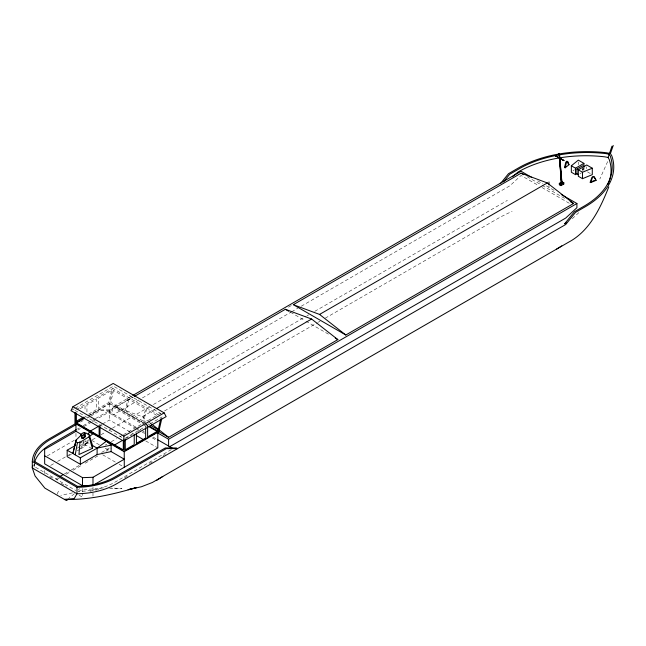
<?xml version="1.0" encoding="UTF-8"?>
<svg xmlns="http://www.w3.org/2000/svg" width="646" height="646" viewBox="0 0 646 646"><rect width="100%" height="100%" fill="white"/><g stroke="black" fill="none" stroke-linecap="round" stroke-linejoin="round"><path stroke-width="0.48" stroke-dasharray="3.23 2.42" d="M34.504 462.633L33.939 466.331L75.84 490.516M34.504 463.925L33.939 467.615L33.939 464.611M87.856 415.863L109.594 403.306L112.945 388.472L157.842 414.393M57.228 494.174L58.633 490.661M607.644 161.589L599.819 179.007M80.58 448.93L83.932 446.992L88.623 439.716M572.308 218.671L579.995 211.573M572.889 170.98L574.439 169.728M77.27 448.227L79.628 446.394M80.419 445.78L83.56 443.334L87.541 443.099L89.778 444.036M81.186 446.766L88.857 441.759M71.835 410.178L74.435 408.676M75.299 408.175L113.421 386.171L160.959 413.618M76.68 409.411L112.945 388.472M80.144 408.692L85.022 405.874L85.022 411.518M88.639 414.126L96.294 409.701L96.294 399.365L86.944 404.767L86.944 413.23M88.292 416.113L109.473 403.887L143.137 423.316M90.666 414.918L99.331 409.911L110.498 409.911L111.621 410.557L97.659 418.624M80.524 422.056L83.124 420.562M87.452 418.059L90.052 416.557M90.924 416.056L100.445 410.557L111.621 410.557M138.922 399.955L112.735 415.071L112.735 407.012L132.801 395.425M77.52 428.952L79.248 427.959M83.14 425.714L95.269 418.705M95.632 418.495L133.181 396.814M288.471 307.165L291.96 305.146M144.034 423.146L116.086 407.012L133.536 396.935M77.819 430.075L80.403 428.581M83.851 426.586L91.619 422.104M92.483 421.612L95.931 419.617M142.411 397.936L290.805 312.268M291.677 311.768L297.782 308.239M301.278 306.22L509.888 185.782L521.064 175.462L538.522 185.539M47.263 455.931L74.217 440.362M99.968 425.504L101.697 424.503M102.561 424.002L109.473 420.013L131.049 432.465M92.346 439.748L96.706 437.229M101.067 434.71L105.435 432.19M108.924 430.171L111.54 428.661M112.412 428.161L149.929 406.504M153.417 404.485L306.091 316.338M306.963 315.837L308.707 314.828M314.812 311.307L507.376 200.397M50.703 465.411L54.159 463.416M57.615 461.422L66.255 456.431M67.119 455.931L70.576 453.936M79.216 448.946L85.264 445.457L85.264 440.677M68.847 455.696L71.359 454.251M77.221 450.86L79.741 449.414M116.086 407.012L142.338 416.751L155.428 409.193M582.111 169.236L584.501 167.855M111.282 441.711L116.522 438.682M120.011 436.664L122.635 435.154M123.507 434.645L161.056 412.972M164.544 410.953L317.356 322.734M318.228 322.233L319.972 321.224M325.213 318.195L500.723 216.87L512.125 211.274M579.914 173.734L581.505 172.805M125.033 438.319L133.625 433.361M135.345 432.368L162.154 416.888M55.758 478.928L57.494 477.927M64.422 473.93L70.479 470.425M71.343 469.925L80.007 464.926M101.648 452.434L109.44 447.936M125.905 438.432L131.986 434.92M138.058 431.415L140.666 429.905L136.718 427.628M56.63 479.72L59.23 478.218M66.158 474.212L69.623 472.21M73.087 470.215L81.751 465.209M85.215 463.206L99.08 455.204M106.009 451.207L111.209 448.203M171.327 449.616L115.004 482.134A55.734 32.179 0 0 1 83.98 491.202L78.497 491.477M124.492 477.943L127.948 475.949M149.509 463.497L152.957 461.51M163.147 455.624L165.239 454.413M105.225 445.118L106.913 444.23M72.505 492.874L60.845 495.32M78.198 491.218L86.419 489.466L103.691 487.867M98.757 489.684L96.803 489.918A66.312 38.284 0 0 0 88.324 491.646M109.594 488.707L121.924 488.699L111.475 487.94M582.304 168.897L583.903 169.817M587.497 171.884L590.686 173.734M537.642 180.84L542.882 183.86M546.371 185.878L555.1 190.917M526.991 176.624L541.388 184.934M542.236 185.426L565.944 199.113M542.01 187.55L569.942 203.676M290.522 312.268L305.154 320.715M306.01 321.215L329.258 334.628M144.882 423.631L148.273 425.593M109.594 403.306L144.131 423.251M144.995 423.744L148.443 425.738M112.735 407.012L142.411 424.139M143.283 424.648L145.899 426.158M135.87 427.143L108.27 411.203L108.27 412.495L135.022 427.943M142.919 431.205L144.615 432.182M153.078 437.076L156.469 439.03M135.87 428.427L139.261 430.389M142.072 432.012L144.615 433.474M152.23 437.875L156.469 440.322M131.913 432.965L133.641 433.959M145.721 440.935L157.81 447.912M74.96 410.404L124.177 438.812M91.675 440.37L99.282 444.763M105.193 448.179L109.424 450.617M84.755 441.016L89.697 443.875M79.41 441.355L90.634 447.831M102.714 454.808L115.658 462.278M119.114 464.272L122.57 466.267M49.653 476.691L52.269 478.202M60.999 483.24L66.239 486.26M79.07 495.191L82.51 497.178L82.51 493.358M156.695 415.33L146.464 409.411L143.751 421.402L147.167 423.38M148.015 423.873L149.719 424.858M142.338 416.751L147.748 420.982M148.515 421.588L150.833 423.405M87.057 440.322L87.541 443.099M83.455 441.323L83.56 443.334M586.697 166.821L586.697 168.663M583.903 167.556L583.903 170.455M582.506 168.687L582.506 170.617M578.315 161.984L578.315 164.746M548.995 185.588L548.995 187.388M109.473 403.887L109.473 420.013M92.984 487.254L92.984 496.806M83.932 441.46L83.932 446.992M82.51 488.578L82.51 492.405M75.962 433.313L75.962 437.342M44.655 470.546L44.655 473.494M79.579 488.562A66.312 38.284 0 0 1 78.424 489.894M74.443 493.697A66.312 38.284 0 0 1 69.179 497.565M111.459 390.62L108.77 402.506L98.418 408.482L98.418 398.146L111.459 390.62M113.502 390.402L110.797 402.393L125.3 410.751L128.005 398.752L113.502 390.402M128.885 399.26L126.18 411.252L142.871 420.893L145.584 408.902L128.885 399.26"/><path stroke-width="0.97" d="M123.693 441.121L123.935 436.098L164.157 412.875L166.151 416.613L123.693 441.121L70.971 410.678L72.966 406.673L113.187 383.449L164.157 412.875M89.309 434.936L89.091 436.793L79.959 442.324L78.957 454.526L92.354 448.405L92.685 446.071L89.309 434.936L85.757 432.893L83.94 433.159M72.941 453.46L76.083 440.079L81.638 434.653M561.923 183.399L559.258 153.409L561.326 184.239M73.071 452.733L76.083 440.079M75.243 454.792L77.415 442.736L75.832 441.816M160.668 419.028L157.979 430.914L147.627 436.898L147.627 426.554M74.96 412.39L74.96 423.308L124.177 451.715L158.803 431.722L161.742 418.737M564.531 167.532L565.581 163.123A1.583 0.751 -67.6 0 1 566.469 161.452A1.583 0.751 -67.6 0 1 567.358 161.686L568.407 164.399L569.045 164.665L565.177 167.799L564.531 167.532L566.082 166.28M565.177 167.799L566.227 163.39A1.583 0.751 -67.6 0 1 567.115 161.718A1.583 0.751 -67.6 0 1 567.995 161.952L569.045 164.665M607.846 184.49A95.56 55.168 0 0 0 609.178 159.392L608.072 157.471L611.98 146.19M75.929 423.421L49.056 438.941A57.276 33.067 0 0 0 32.3 461.51L32.3 467.962L76.987 493.762A57.276 33.067 0 0 0 116.086 484.088L565.751 224.477L575.521 212.381L585.3 206.736A97.175 56.105 0 0 0 611.835 155.944L610.438 153.53L613.232 145.463M590.194 182.237L591.663 178.078A1.583 1.05 -51.1 0 1 592.907 176.608A1.583 1.05 -51.1 0 1 594.142 177.052L596.072 180.371L590.654 182.608L590.194 182.237L594.708 180.379M590.654 182.608L592.124 178.441A1.583 1.05 -51.1 0 1 593.359 176.98A1.583 1.05 -51.1 0 1 594.603 177.424L596.072 180.371M563.91 160.588L555.423 155.678L563.958 160.458M608.815 186.872C600.32 208.109 589.725 231.002 568.545 242.218L152.399 482.473L141.409 486.761L128.061 489.66L136.548 487.577C113.098 494.279 89.011 500.182 64.422 499.406L74.193 498.599L76.987 493.762L76.987 487.31L32.3 461.51M88.098 434.072L89.14 432.457L93.533 433.385L89.536 436.365M80.976 434.419L83.156 432.747L84.481 432.909L84.901 433.757L85.353 436.68L83.164 438.351L81.84 438.19L80.976 434.419L81.84 438.19M81.396 435.267L82.712 435.428L84.901 433.757M500.553 183.512L508.491 173.685L518.27 168.041A97.175 56.105 0 0 1 606.247 152.722L610.438 153.53M503.5 181.889L509.613 174.331L519.384 168.687A95.56 55.168 0 0 1 605.867 153.611L609.186 154.249L610.292 156.162A95.56 55.168 0 0 1 584.17 206.09L574.407 211.735L564.628 223.831L566.227 222.91M512.407 176.746L518.27 171.909A95.56 55.168 0 0 1 604.753 156.833L608.072 157.471M578.315 174.654L576.918 173.847L575.521 174.654L571.339 172.232L571.339 165.78L578.315 160.135L583.903 163.365L583.903 167.048M44.655 455.793L82.51 477.652L92.984 477.273L124.29 459.201L111.112 451.594L97.11 454.598L80.354 464.28L67.168 456.665L67.168 450.214L80.354 457.828L97.11 448.154L106.719 440.992M156.639 480.382L162.784 476.482M556.586 249.122L561.77 245.876M83.399 417.155L76.075 421.386L76.075 412.923M75.824 422.807L84.416 417.849M92.984 485.34L82.51 485.711L44.655 463.852L44.655 449.374L75.962 431.294L75.962 423.235L84.941 418.051M76.196 424.559L50.21 439.563A55.734 32.179 0 0 0 34.496 457.473L33.939 461.171L77.585 486.365L83.98 486.042A55.734 32.179 0 0 0 115.004 476.966L165.239 447.969L176.415 447.969L177.529 448.615L166.361 448.615L116.086 477.636A57.276 33.067 0 0 1 76.987 487.31M132.801 395.425L521.064 171.263L531.537 177.311M76.204 429.711L50.21 444.723A55.734 32.179 0 0 0 34.731 461.833M134.408 396.434L285.354 309.289L311.606 319.027L337.858 339.602L168.598 437.326L157.584 430.971M293.308 304.694L521.064 173.201L547.315 182.939L573.567 203.514L345.812 335.008L293.308 304.694L319.56 314.432L345.812 335.008M90.456 430.995L99.104 425.997M67.168 450.214L75.55 445.377M156.3 408.692L311.606 319.027M319.56 314.432L547.315 182.939M571.339 165.78L575.521 168.202L583.903 163.365M576.918 173.847L576.918 169.01L582.506 165.78L583.903 166.587M563.797 182.713L563.231 182.39L560.445 184.005L560.445 185.297L561.003 185.62L563.797 184.005L563.797 182.713L559.88 184.974L559.323 184.651L559.323 183.359L562.117 181.744L562.674 182.067L562.674 183.359M559.323 183.359L559.88 183.682L562.674 182.067M60.094 476.425L63.55 474.43M113.769 445.433L121.561 440.935M125.922 450.197L134.085 445.482M135.765 444.513L147.756 437.592M149.428 436.623L157.81 431.786L157.81 447.912L93.856 484.839M157.253 432.707L168.598 439.256L576.918 203.514L576.918 207.705L565.751 218.025L169.47 446.822M576.918 169.01L582.506 172.232L592.285 168.202L592.285 174.654L582.506 178.684L578.315 176.261L578.315 169.817L586.697 164.98L592.285 168.202M92.168 445.296L97.11 448.154L111.112 445.142L111.112 451.594M77.415 442.736L79.959 442.324M555.431 155.783L563.813 160.62M563.231 183.682L563.797 184.005M560.445 184.005L561.003 184.328L561.003 185.62M561.212 194.446L576.918 203.514M521.064 173.201L523.599 174.67M570.184 201.56L573.567 203.514M285.354 309.289L288.794 311.275M335.282 338.108L337.858 339.602M149.307 426.239L158.803 431.722M148.314 426.312L157.81 431.786M157.317 439.522L172.321 448.179M136.233 435.461L143.137 439.442M72.966 406.673L123.935 436.098M75.962 423.235L88.906 430.712M90.634 431.706L122.57 450.141M75.962 431.294L81.727 434.629M150.575 425.351L158.246 429.792M151.608 424.01L168.598 437.326M107.446 441.686L111.112 445.142M84.933 435.824L85.353 436.68M89.091 436.793L92.354 448.405M84.481 432.909L84.779 434.855M84.166 434.798L84.618 437.722M82.712 435.428L83.164 438.351M559.468 153.457L561.972 183.117M559.258 153.409L561.632 184.005M559.218 153.643L561.487 183.48M582.506 172.232L582.506 178.684M575.521 168.202L575.521 174.654M559.88 183.682L559.88 184.974M548.995 181.97L548.995 184.683M168.598 439.256L168.598 446.031M145.649 427.7L145.649 438.036L136.427 443.358L136.427 433.022M134.239 434.29L134.239 444.626L125.284 449.794L125.284 439.458M124.177 439.805L124.29 467.268M123.297 440.54L123.297 449.915L100.009 436.559L100.009 426.239M99.129 425.73L99.129 436.05L75.84 422.524L75.84 413.141M97.11 448.154L97.11 454.598M92.984 477.273L92.984 484.33M82.51 477.652L82.51 485.711M80.354 457.828L80.354 464.28M68.751 499.148A66.312 38.284 0 0 0 66.377 500.537L44.865 488.118L35.094 476.021L32.3 467.962A57.276 33.067 0 0 1 32.575 465.451"/></g></svg>
